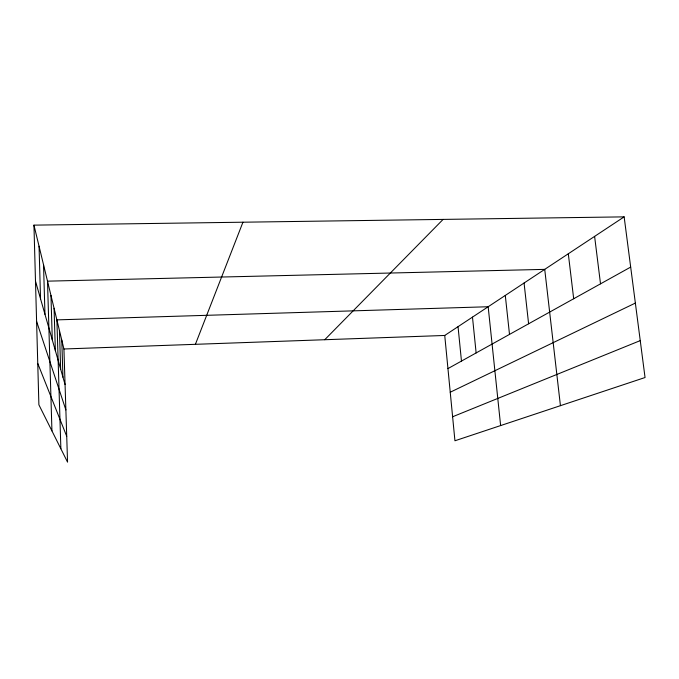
<?xml version="1.0" encoding="UTF-8"?>
<svg xmlns="http://www.w3.org/2000/svg" width="679" height="679" viewBox="0 0 679 679"><rect width="100%" height="100%" fill="white"/><g stroke="black" fill="none" stroke-linecap="round" stroke-linejoin="round"><path stroke-width="1.02" d="M195.399 344.321L242.946 222.211M324.74 339.721L443.107 219.402M444.737 335.46L624.145 216.864L645.05 377.524L454.938 440.773L444.737 335.46L63.928 348.989L33.95 225.139L624.145 216.864M447.945 368.595L630.681 267.085M450.236 392.224L635.366 303.072M452.613 416.762L640.246 340.62M37.752 363.426L66.72 436.308M36.598 321.396L65.88 409.938M35.495 281.174L65.065 384.56M594.609 236.394L600.516 283.839M568.306 253.776L573.687 298.743M560.438 405.677L544.728 269.368L47.505 281.157L51.935 430.893M524.069 283.016L528.61 323.79M505.295 295.424L509.505 334.399M500.627 425.572L488.167 306.747L56.883 319.877L60.872 448.777M472.482 317.118L476.132 352.936M458.045 326.658L461.465 361.084M63.928 348.989L67.552 462.136L38.89 404.794L33.95 225.139M61.781 340.12L62.952 377.184M59.438 330.461L60.652 369.138M54.065 308.258L55.364 350.636M50.959 295.416L52.3 339.933M43.532 264.734L44.967 314.309M39.051 246.205L40.536 298.811"/></g></svg>
